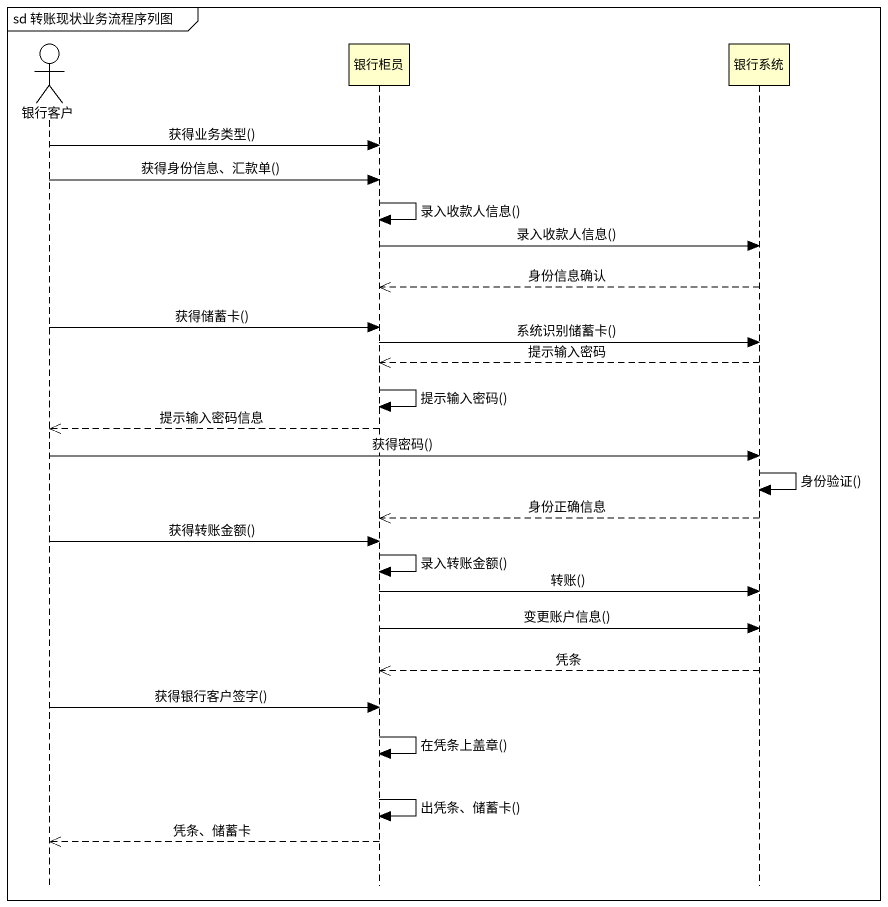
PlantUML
@startuml
mainframe sd 转账现状业务流程序列图
hide footbox
actor 银行客户
participant 银行柜员
participant 银行系统

银行客户 -> 银行柜员 : 获得业务类型()
银行客户 -> 银行柜员 : 获得身份信息、汇款单()
银行柜员 -> 银行柜员 : 录入收款人信息()
银行柜员 -> 银行系统 : 录入收款人信息()
银行系统 -->> 银行柜员 : 身份信息确认
银行客户 -> 银行柜员 : 获得储蓄卡()
银行柜员 -> 银行系统 : 系统识别储蓄卡()
银行系统 -->> 银行柜员 : 提示输入密码
银行柜员 -> 银行柜员 : 提示输入密码()
银行柜员 -->> 银行客户 : 提示输入密码信息
银行客户 -> 银行系统 : 获得密码()
银行系统 -> 银行系统 : 身份验证()
银行系统 -->> 银行柜员 : 身份正确信息
银行客户 -> 银行柜员 : 获得转账金额()
银行柜员 -> 银行柜员 : 录入转账金额()
银行柜员 -> 银行系统 : 转账()
银行柜员 -> 银行系统 : 变更账户信息()
银行系统 -->> 银行柜员 : 凭条
银行客户 -> 银行柜员 : 获得银行客户签字()
银行柜员 -> 银行柜员 : 在凭条上盖章()
银行柜员 -> 银行柜员 : 出凭条、储蓄卡()
银行柜员 -->> 银行客户 : 凭条、储蓄卡
@enduml
